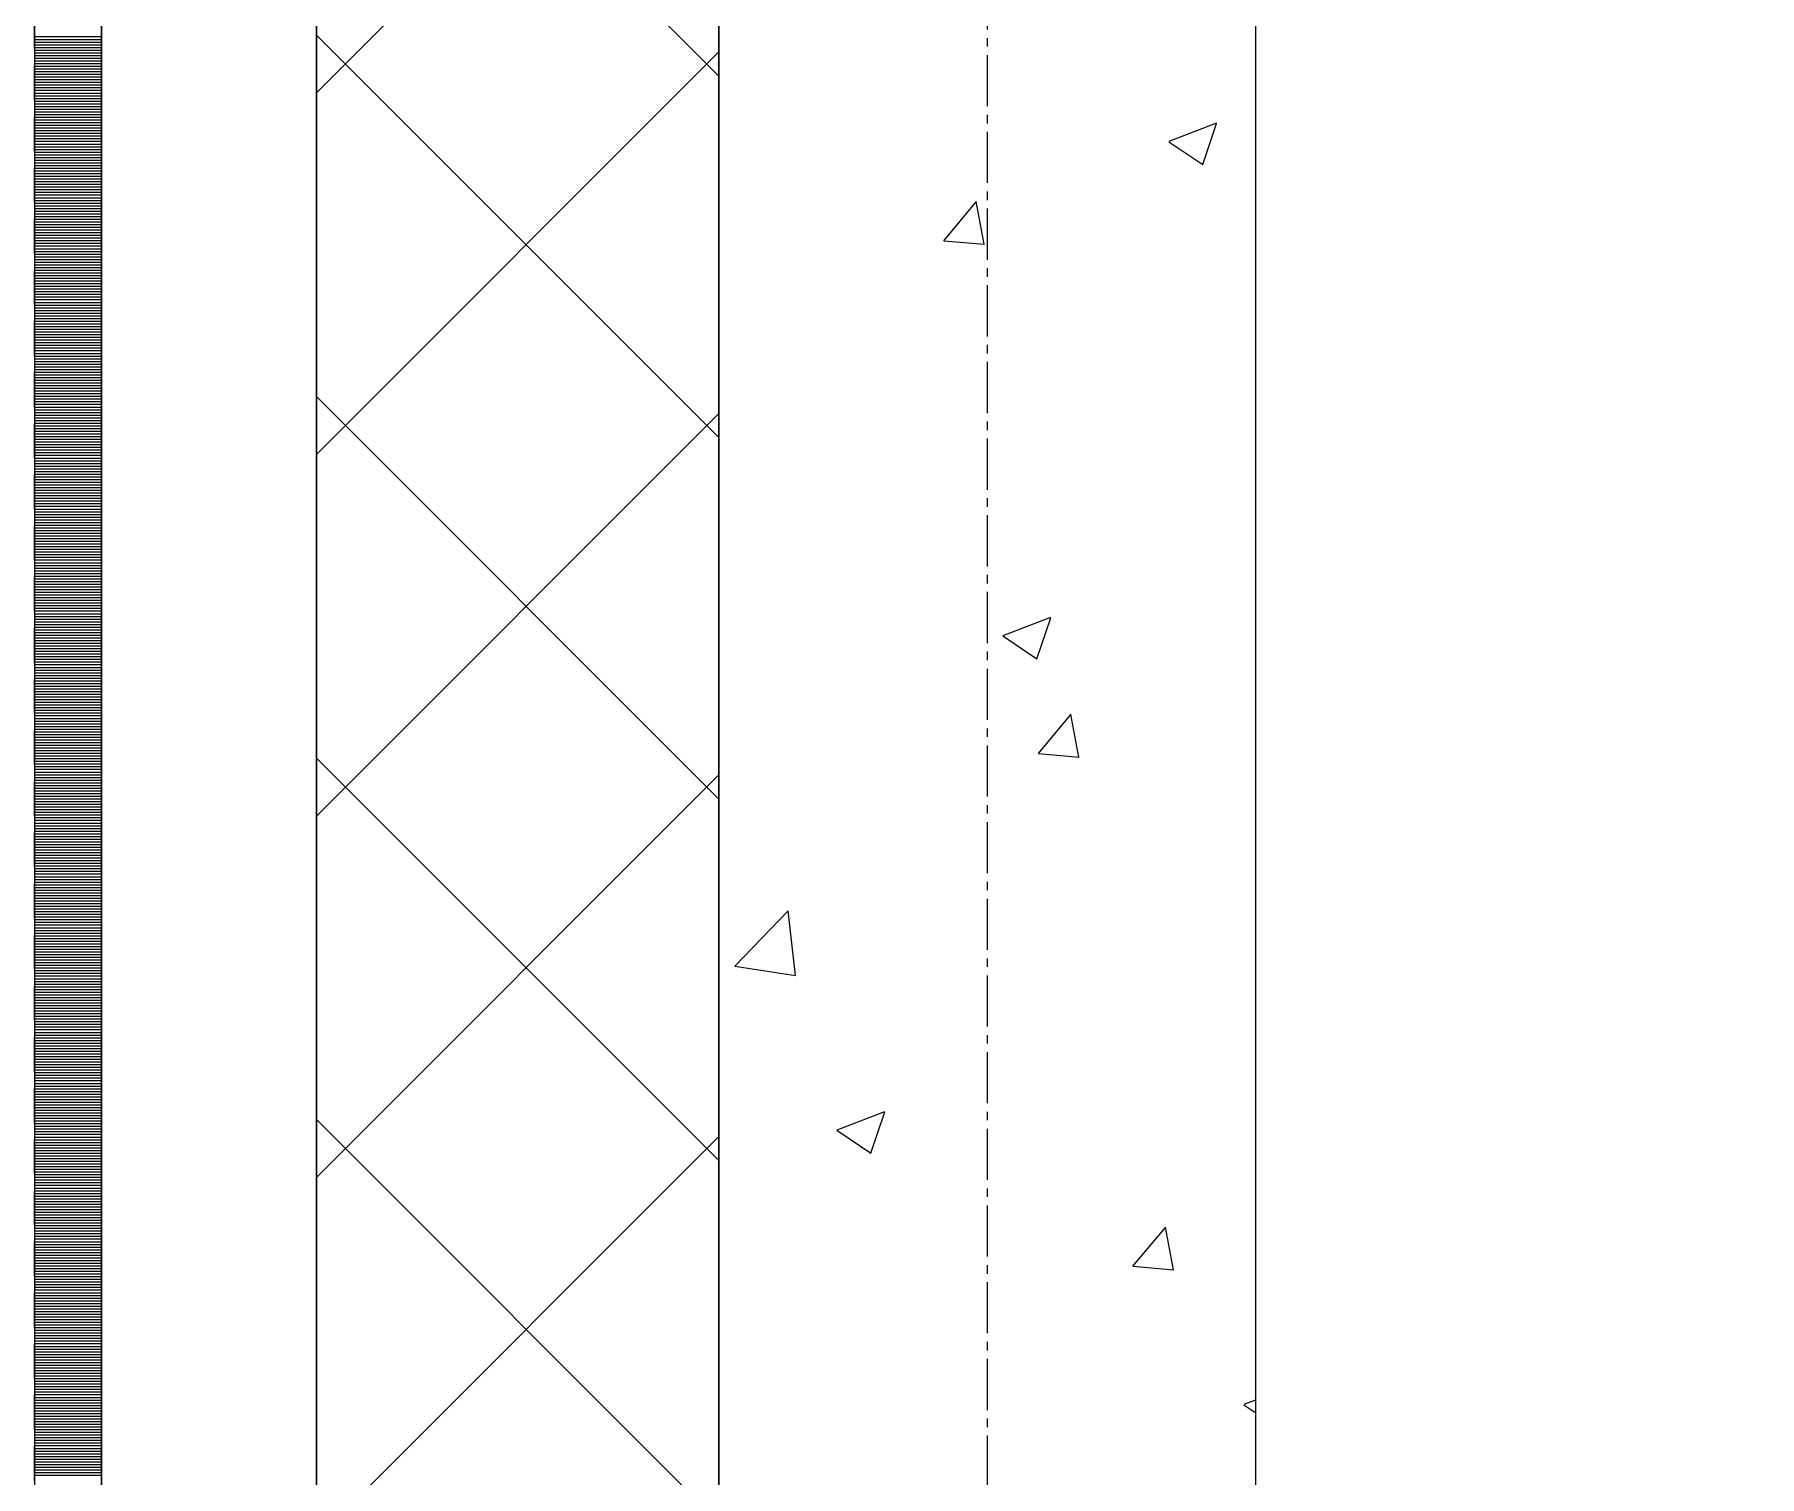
# Model space of a CAD drawing. Header units: millimetres. Extents: x 538266 to 1167394, y 114608 to 637157.
# Drawn here: x 1046079 to 1046721, y 568513 to 569050 of the extents above; entities that cross this region are included whole.
import ezdxf

# ---------------------------------------------------------------- set-up
doc = ezdxf.new("R2010")
doc.units = ezdxf.units.MM
doc.linetypes.add('CENTER2', pattern=[28.575, 19.05, -3.175, 3.175, -3.175])
doc.linetypes.add('DASHED', pattern=[19.05, 12.7, -6.35])
for name, color, linetype, lineweight in [('0) шт стен 3 эт', 150, 'Continuous', 60), ('АР_Стены ПЕНОблок', 52, 'Continuous', 20), ('АР_Тонкая', 254, 'Continuous', 5), ('АР_Утеплитель', 31, 'Continuous', 0), ('АР_Штриховка', 8, 'Continuous', 0)]:
    doc.layers.add(name, color=color, linetype=linetype, lineweight=lineweight)
doc.layers.add('АР_Делит', color=120, linetype='Continuous', lineweight=0, plot=False)
doc.layers.add('КР_Балки-0.5', color=60, linetype='Continuous', lineweight=50, plot=False)
doc.layers.add('РД_Оси_100', color=7, linetype='Continuous', lineweight=0, true_color=0x525252)

# ---------------------------------------------------------------- blocks, each defined once
blk = doc.blocks.new('СОШ_2200_АР_ОСИ_М100_28.05.24')
at = {"layer": 'АР_Делит', "color": 251, "linetype": 'DASHED', "true_color": 0x636466}
blk.add_lwpolyline([(114955, 135155), (114955, -355), (93595.036, -355), (93595.036, 13855), (94145, 13855), (94145, 68320), (66055, 68320), (66055, 13857.73), (83455, 13857.73), (83455, -355), (45245, -355), (45245, 13145), (44695, 13145), (44695, 26755), (45245, 26755), (45245, 68320), (20455, 68320), (20455, 26755), (27955, 26755), (27955, 13145), (-355, 13145), (-355, 100855)], dxfattribs=at)
at = {"layer": 'РД_Оси_100', "color": 251, "linetype": 'CENTER2', "true_color": 0x636466}
blk.add_line((0, -6155), (0, 139938.679), dxfattribs=at)
blk = doc.blocks.new('3_этаж1')
at = {"layer": 'АР_Стены ПЕНОблок', "color": 18, "linetype": 'Continuous', "lineweight": 25, "true_color": 0x000000}
for p, q in [((684283.57, 587568.74), (684283.57, 511368.74)), ((684483.57, 511368.74), (684483.57, 587568.74))]:
    blk.add_line(p, q, dxfattribs=at)
at = {"layer": 'АР_Тонкая', "color": 18, "linetype": 'Continuous', "lineweight": 25, "true_color": 0x000000}
for p, q in [((684028.57, 587568.74), (684028.57, 511368.74)), ((684053.57, 587568.74), (684053.57, 511368.74)), ((684053.57, 511368.74), (684053.57, 587568.74)), ((684133.57, 511368.74), (684133.57, 587568.74))]:
    blk.add_line(p, q, dxfattribs=at)
at = {"layer": 'АР_Утеплитель', "color": 18, "linetype": 'Continuous', "lineweight": 25, "true_color": 0x000000}
for p, q in [((684133.57, 587568.74), (684133.57, 511368.74)), ((684283.57, 511368.74), (684283.57, 587568.74))]:
    blk.add_line(p, q, dxfattribs=at)
at = {"layer": 'АР_Штриховка', "color": 18, "linetype": 'Continuous', "lineweight": 25, "true_color": 0x000000}
for p, q in [((684283.57, 569034.8), (684133.57, 569184.8)), ((684133.57, 569028.51), (684283.57, 569178.51)), ((684283.57, 568900.1), (684133.57, 569050.1)), ((684028.57, 569049.49), (684053.57, 569049.49)), ((684028.57, 569048.49), (684053.57, 569048.49)), ((684028.57, 569047.49), (684053.57, 569047.49)), ((684028.57, 569046.49), (684053.57, 569046.49)), ((684028.57, 569045.49), (684053.57, 569045.49)), ((684028.57, 569044.49), (684053.57, 569044.49)), ((684133.57, 568893.81), (684283.57, 569043.81)), ((684028.57, 569043.49), (684053.57, 569043.49)), ((684028.57, 569042.49), (684053.57, 569042.49)), ((684028.57, 569041.49), (684053.57, 569041.49)), ((684028.57, 569040.49), (684053.57, 569040.49)), ((684028.57, 569039.49), (684053.57, 569039.49)), ((684028.57, 569038.49), (684053.57, 569038.49)), ((684028.57, 569037.49), (684053.57, 569037.49)), ((684028.57, 569036.49), (684053.57, 569036.49)), ((684028.57, 569035.49), (684053.57, 569035.49)), ((684028.57, 569034.49), (684053.57, 569034.49)), ((684028.57, 569033.49), (684053.57, 569033.49)), ((684028.57, 569032.49), (684053.57, 569032.49)), ((684028.57, 569031.49), (684053.57, 569031.49)), ((684028.57, 569030.49), (684053.57, 569030.49)), ((684028.57, 569029.49), (684053.57, 569029.49)), ((684028.57, 569028.49), (684053.57, 569028.49)), ((684028.57, 569027.49), (684053.57, 569027.49)), ((684028.57, 569026.49), (684053.57, 569026.49)), ((684028.57, 569025.49), (684053.57, 569025.49)), ((684028.57, 569024.49), (684053.57, 569024.49)), ((684028.57, 569023.49), (684053.57, 569023.49)), ((684028.57, 569022.49), (684053.57, 569022.49)), ((684028.57, 569021.49), (684053.57, 569021.49)), ((684028.57, 569020.49), (684053.57, 569020.49)), ((684028.57, 569019.49), (684053.57, 569019.49)), ((684028.57, 569018.49), (684053.57, 569018.49)), ((684028.57, 569017.49), (684053.57, 569017.49)), ((684028.57, 569016.49), (684053.57, 569016.49)), ((684028.57, 569015.49), (684053.57, 569015.49)), ((684028.57, 569014.49), (684053.57, 569014.49)), ((684028.57, 569013.49), (684053.57, 569013.49)), ((684028.57, 569012.49), (684053.57, 569012.49)), ((684028.57, 569011.49), (684053.57, 569011.49)), ((684451.23, 569010.58), (684469.02, 569017.4)), ((684463.78, 569001.84), (684468.93, 569017.19)), ((684028.57, 569010.49), (684053.57, 569010.49)), ((684028.57, 569009.49), (684053.57, 569009.49)), ((684028.57, 569008.49), (684053.57, 569008.49)), ((684028.57, 569007.49), (684053.57, 569007.49)), ((684028.57, 569006.49), (684053.57, 569006.49)), ((684028.57, 569005.49), (684053.57, 569005.49)), ((684451.14, 569010.36), (684463.77, 569001.84)), ((684028.57, 569004.49), (684053.57, 569004.49)), ((684028.57, 569003.49), (684053.57, 569003.49)), ((684028.57, 569002.49), (684053.57, 569002.49)), ((684028.57, 569001.49), (684053.57, 569001.49)), ((684028.57, 569000.49), (684053.57, 569000.49)), ((684028.57, 568999.49), (684053.57, 568999.49)), ((684028.57, 568998.49), (684053.57, 568998.49)), ((684028.57, 568997.49), (684053.57, 568997.49)), ((684028.57, 568996.49), (684053.57, 568996.49)), ((684028.57, 568995.49), (684053.57, 568995.49)), ((684028.57, 568994.49), (684053.57, 568994.49)), ((684028.57, 568993.49), (684053.57, 568993.49)), ((684028.57, 568992.49), (684053.57, 568992.49)), ((684028.57, 568991.49), (684053.57, 568991.49)), ((684028.57, 568990.49), (684053.57, 568990.49)), ((684028.57, 568989.49), (684053.57, 568989.49)), ((684028.57, 568988.49), (684053.57, 568988.49)), ((684028.57, 568987.49), (684053.57, 568987.49)), ((684028.57, 568986.49), (684053.57, 568986.49)), ((684367.3, 568973.47), (684379.55, 568988.06)), ((684382.37, 568972.11), (684379.43, 568988.03)), ((684028.57, 568985.49), (684053.57, 568985.49)), ((684028.57, 568984.49), (684053.57, 568984.49)), ((684028.57, 568983.49), (684053.57, 568983.49)), ((684028.57, 568982.49), (684053.57, 568982.49)), ((684028.57, 568981.49), (684053.57, 568981.49)), ((684028.57, 568980.49), (684053.57, 568980.49)), ((684028.57, 568979.49), (684053.57, 568979.49)), ((684028.57, 568978.49), (684053.57, 568978.49)), ((684028.57, 568977.49), (684053.57, 568977.49)), ((684028.57, 568976.49), (684053.57, 568976.49)), ((684028.57, 568975.49), (684053.57, 568975.49)), ((684028.57, 568974.49), (684053.57, 568974.49)), ((684028.57, 568973.49), (684053.57, 568973.49)), ((684367.3, 568973.46), (684382.48, 568972.13)), ((684028.57, 568972.49), (684053.57, 568972.49)), ((684028.57, 568971.49), (684053.57, 568971.49)), ((684028.57, 568970.49), (684053.57, 568970.49)), ((684028.57, 568969.49), (684053.57, 568969.49)), ((684028.57, 568968.49), (684053.57, 568968.49)), ((684028.57, 568967.49), (684053.57, 568967.49)), ((684028.57, 568966.49), (684053.57, 568966.49)), ((684028.57, 568965.49), (684053.57, 568965.49)), ((684028.57, 568964.49), (684053.57, 568964.49)), ((684028.57, 568963.49), (684053.57, 568963.49)), ((684028.57, 568962.49), (684053.57, 568962.49)), ((684028.57, 568961.49), (684053.57, 568961.49)), ((684028.57, 568960.49), (684053.57, 568960.49)), ((684028.57, 568959.49), (684053.57, 568959.49)), ((684028.57, 568958.49), (684053.57, 568958.49)), ((684028.57, 568957.49), (684053.57, 568957.49)), ((684028.57, 568956.49), (684053.57, 568956.49)), ((684028.57, 568955.49), (684053.57, 568955.49)), ((684028.57, 568954.49), (684053.57, 568954.49)), ((684028.57, 568953.49), (684053.57, 568953.49)), ((684028.57, 568952.49), (684053.57, 568952.49)), ((684028.57, 568951.49), (684053.57, 568951.49)), ((684028.57, 568950.49), (684053.57, 568950.49)), ((684028.57, 568949.49), (684053.57, 568949.49)), ((684028.57, 568948.49), (684053.57, 568948.49)), ((684028.57, 568947.49), (684053.57, 568947.49)), ((684028.57, 568946.49), (684053.57, 568946.49)), ((684028.57, 568945.49), (684053.57, 568945.49)), ((684028.57, 568944.49), (684053.57, 568944.49)), ((684028.57, 568943.49), (684053.57, 568943.49)), ((684028.57, 568942.49), (684053.57, 568942.49)), ((684028.57, 568941.49), (684053.57, 568941.49)), ((684028.57, 568940.49), (684053.57, 568940.49)), ((684028.57, 568939.49), (684053.57, 568939.49)), ((684028.57, 568938.49), (684053.57, 568938.49)), ((684028.57, 568937.49), (684053.57, 568937.49)), ((684028.57, 568936.49), (684053.57, 568936.49)), ((684028.57, 568935.49), (684053.57, 568935.49)), ((684028.57, 568934.49), (684053.57, 568934.49)), ((684028.57, 568933.49), (684053.57, 568933.49)), ((684028.57, 568932.49), (684053.57, 568932.49)), ((684028.57, 568931.49), (684053.57, 568931.49)), ((684028.57, 568930.49), (684053.57, 568930.49)), ((684028.57, 568929.49), (684053.57, 568929.49)), ((684028.57, 568928.49), (684053.57, 568928.49)), ((684028.57, 568927.49), (684053.57, 568927.49)), ((684028.57, 568926.49), (684053.57, 568926.49)), ((684028.57, 568925.49), (684053.57, 568925.49)), ((684028.57, 568924.49), (684053.57, 568924.49)), ((684028.57, 568923.49), (684053.57, 568923.49)), ((684028.57, 568922.49), (684053.57, 568922.49)), ((684028.57, 568921.49), (684053.57, 568921.49)), ((684028.57, 568920.49), (684053.57, 568920.49)), ((684028.57, 568919.49), (684053.57, 568919.49)), ((684028.57, 568918.49), (684053.57, 568918.49)), ((684028.57, 568917.49), (684053.57, 568917.49)), ((684028.57, 568916.49), (684053.57, 568916.49)), ((684028.57, 568915.49), (684053.57, 568915.49)), ((684283.57, 568765.39), (684133.57, 568915.39)), ((684028.57, 568914.49), (684053.57, 568914.49)), ((684028.57, 568913.49), (684053.57, 568913.49)), ((684028.57, 568912.49), (684053.57, 568912.49)), ((684028.57, 568911.49), (684053.57, 568911.49)), ((684028.57, 568910.49), (684053.57, 568910.49)), ((684028.57, 568909.49), (684053.57, 568909.49)), ((684133.57, 568759.1), (684283.57, 568909.1)), ((684028.57, 568908.49), (684053.57, 568908.49)), ((684028.57, 568907.49), (684053.57, 568907.49)), ((684028.57, 568906.49), (684053.57, 568906.49)), ((684028.57, 568905.49), (684053.57, 568905.49)), ((684028.57, 568904.49), (684053.57, 568904.49)), ((684028.57, 568903.49), (684053.57, 568903.49)), ((684028.57, 568902.49), (684053.57, 568902.49)), ((684028.57, 568901.49), (684053.57, 568901.49)), ((684028.57, 568900.49), (684053.57, 568900.49)), ((684028.57, 568899.49), (684053.57, 568899.49)), ((684028.57, 568898.49), (684053.57, 568898.49)), ((684028.57, 568897.49), (684053.57, 568897.49)), ((684028.57, 568896.49), (684053.57, 568896.49)), ((684028.57, 568895.49), (684053.57, 568895.49)), ((684028.57, 568894.49), (684053.57, 568894.49)), ((684028.57, 568893.49), (684053.57, 568893.49)), ((684028.57, 568892.49), (684053.57, 568892.49)), ((684028.57, 568891.49), (684053.57, 568891.49)), ((684028.57, 568890.49), (684053.57, 568890.49)), ((684028.57, 568889.49), (684053.57, 568889.49)), ((684028.57, 568888.49), (684053.57, 568888.49)), ((684028.57, 568887.49), (684053.57, 568887.49)), ((684028.57, 568886.49), (684053.57, 568886.49)), ((684028.57, 568885.49), (684053.57, 568885.49)), ((684028.57, 568884.49), (684053.57, 568884.49)), ((684028.57, 568883.49), (684053.57, 568883.49)), ((684028.57, 568882.49), (684053.57, 568882.49)), ((684028.57, 568881.49), (684053.57, 568881.49)), ((684028.57, 568880.49), (684053.57, 568880.49)), ((684028.57, 568879.49), (684053.57, 568879.49)), ((684028.57, 568878.49), (684053.57, 568878.49)), ((684028.57, 568877.49), (684053.57, 568877.49)), ((684028.57, 568876.49), (684053.57, 568876.49)), ((684028.57, 568875.49), (684053.57, 568875.49)), ((684028.57, 568874.49), (684053.57, 568874.49)), ((684028.57, 568873.49), (684053.57, 568873.49)), ((684028.57, 568872.49), (684053.57, 568872.49)), ((684028.57, 568871.49), (684053.57, 568871.49)), ((684028.57, 568870.49), (684053.57, 568870.49)), ((684028.57, 568869.49), (684053.57, 568869.49)), ((684028.57, 568868.49), (684053.57, 568868.49)), ((684028.57, 568867.49), (684053.57, 568867.49)), ((684028.57, 568866.49), (684053.57, 568866.49)), ((684028.57, 568865.49), (684053.57, 568865.49)), ((684028.57, 568864.49), (684053.57, 568864.49)), ((684028.57, 568863.49), (684053.57, 568863.49)), ((684028.57, 568862.49), (684053.57, 568862.49)), ((684028.57, 568861.49), (684053.57, 568861.49)), ((684028.57, 568860.49), (684053.57, 568860.49)), ((684028.57, 568859.49), (684053.57, 568859.49)), ((684028.57, 568858.49), (684053.57, 568858.49)), ((684028.57, 568857.49), (684053.57, 568857.49)), ((684028.57, 568856.49), (684053.57, 568856.49)), ((684028.57, 568855.49), (684053.57, 568855.49)), ((684028.57, 568854.49), (684053.57, 568854.49)), ((684028.57, 568853.49), (684053.57, 568853.49)), ((684028.57, 568852.49), (684053.57, 568852.49)), ((684028.57, 568851.49), (684053.57, 568851.49)), ((684028.57, 568850.49), (684053.57, 568850.49)), ((684028.57, 568849.49), (684053.57, 568849.49)), ((684028.57, 568848.49), (684053.57, 568848.49)), ((684028.57, 568847.49), (684053.57, 568847.49)), ((684028.57, 568846.49), (684053.57, 568846.49)), ((684028.57, 568845.49), (684053.57, 568845.49)), ((684028.57, 568844.49), (684053.57, 568844.49)), ((684028.57, 568843.49), (684053.57, 568843.49)), ((684028.57, 568842.49), (684053.57, 568842.49)), ((684028.57, 568841.49), (684053.57, 568841.49)), ((684028.57, 568840.49), (684053.57, 568840.49)), ((684028.57, 568839.49), (684053.57, 568839.49)), ((684028.57, 568838.49), (684053.57, 568838.49)), ((684028.57, 568837.49), (684053.57, 568837.49)), ((684028.57, 568836.49), (684053.57, 568836.49)), ((684028.57, 568835.49), (684053.57, 568835.49)), ((684028.57, 568834.49), (684053.57, 568834.49)), ((684028.57, 568833.49), (684053.57, 568833.49)), ((684028.57, 568832.49), (684053.57, 568832.49)), ((684028.57, 568831.49), (684053.57, 568831.49)), ((684389.43, 568826.39), (684407.21, 568833.22)), ((684401.98, 568817.65), (684407.13, 568833)), ((684028.57, 568830.49), (684053.57, 568830.49)), ((684028.57, 568829.49), (684053.57, 568829.49)), ((684028.57, 568828.49), (684053.57, 568828.49)), ((684028.57, 568827.49), (684053.57, 568827.49)), ((684028.57, 568826.49), (684053.57, 568826.49)), ((684028.57, 568825.49), (684053.57, 568825.49)), ((684389.33, 568826.18), (684401.97, 568817.65)), ((684028.57, 568824.49), (684053.57, 568824.49)), ((684028.57, 568823.49), (684053.57, 568823.49)), ((684028.57, 568822.49), (684053.57, 568822.49)), ((684028.57, 568821.49), (684053.57, 568821.49)), ((684028.57, 568820.49), (684053.57, 568820.49)), ((684028.57, 568819.49), (684053.57, 568819.49)), ((684028.57, 568818.49), (684053.57, 568818.49)), ((684028.57, 568817.49), (684053.57, 568817.49)), ((684028.57, 568816.49), (684053.57, 568816.49)), ((684028.57, 568815.49), (684053.57, 568815.49)), ((684028.57, 568814.49), (684053.57, 568814.49)), ((684028.57, 568813.49), (684053.57, 568813.49)), ((684028.57, 568812.49), (684053.57, 568812.49)), ((684028.57, 568811.49), (684053.57, 568811.49)), ((684028.57, 568810.49), (684053.57, 568810.49)), ((684028.57, 568809.49), (684053.57, 568809.49)), ((684028.57, 568808.49), (684053.57, 568808.49)), ((684028.57, 568807.49), (684053.57, 568807.49)), ((684028.57, 568806.49), (684053.57, 568806.49)), ((684028.57, 568805.49), (684053.57, 568805.49)), ((684028.57, 568804.49), (684053.57, 568804.49)), ((684028.57, 568803.49), (684053.57, 568803.49)), ((684028.57, 568802.49), (684053.57, 568802.49)), ((684028.57, 568801.49), (684053.57, 568801.49)), ((684028.57, 568800.49), (684053.57, 568800.49)), ((684028.57, 568799.49), (684053.57, 568799.49)), ((684028.57, 568798.49), (684053.57, 568798.49)), ((684028.57, 568797.49), (684053.57, 568797.49)), ((684028.57, 568796.49), (684053.57, 568796.49)), ((684028.57, 568795.49), (684053.57, 568795.49)), ((684028.57, 568794.49), (684053.57, 568794.49)), ((684028.57, 568793.49), (684053.57, 568793.49)), ((684402.54, 568782.41), (684414.79, 568797)), ((684417.61, 568781.05), (684414.67, 568796.97)), ((684028.57, 568792.49), (684053.57, 568792.49)), ((684028.57, 568791.49), (684053.57, 568791.49)), ((684028.57, 568790.49), (684053.57, 568790.49)), ((684028.57, 568789.49), (684053.57, 568789.49)), ((684028.57, 568788.49), (684053.57, 568788.49)), ((684028.57, 568787.49), (684053.57, 568787.49)), ((684028.57, 568786.49), (684053.57, 568786.49)), ((684028.57, 568785.49), (684053.57, 568785.49)), ((684028.57, 568784.49), (684053.57, 568784.49)), ((684028.57, 568783.49), (684053.57, 568783.49)), ((684028.57, 568782.49), (684053.57, 568782.49)), ((684028.57, 568781.49), (684053.57, 568781.49)), ((684028.57, 568780.49), (684053.57, 568780.49)), ((684283.57, 568630.69), (684133.57, 568780.69)), ((684402.54, 568782.4), (684417.73, 568781.07)), ((684028.57, 568779.49), (684053.57, 568779.49)), ((684028.57, 568778.49), (684053.57, 568778.49)), ((684028.57, 568777.49), (684053.57, 568777.49)), ((684028.57, 568776.49), (684053.57, 568776.49)), ((684028.57, 568775.49), (684053.57, 568775.49)), ((684028.57, 568774.49), (684053.57, 568774.49)), ((684133.57, 568624.4), (684283.57, 568774.4)), ((684028.57, 568773.49), (684053.57, 568773.49)), ((684028.57, 568772.49), (684053.57, 568772.49)), ((684028.57, 568771.49), (684053.57, 568771.49)), ((684028.57, 568770.49), (684053.57, 568770.49)), ((684028.57, 568769.49), (684053.57, 568769.49)), ((684028.57, 568768.49), (684053.57, 568768.49)), ((684028.57, 568767.49), (684053.57, 568767.49)), ((684028.57, 568766.49), (684053.57, 568766.49)), ((684028.57, 568765.49), (684053.57, 568765.49)), ((684028.57, 568764.49), (684053.57, 568764.49)), ((684028.57, 568763.49), (684053.57, 568763.49)), ((684028.57, 568762.49), (684053.57, 568762.49)), ((684028.57, 568761.49), (684053.57, 568761.49)), ((684028.57, 568760.49), (684053.57, 568760.49)), ((684028.57, 568759.49), (684053.57, 568759.49)), ((684028.57, 568758.49), (684053.57, 568758.49)), ((684028.57, 568757.49), (684053.57, 568757.49)), ((684028.57, 568756.49), (684053.57, 568756.49)), ((684028.57, 568755.49), (684053.57, 568755.49)), ((684028.57, 568754.49), (684053.57, 568754.49)), ((684028.57, 568753.49), (684053.57, 568753.49)), ((684028.57, 568752.49), (684053.57, 568752.49)), ((684028.57, 568751.49), (684053.57, 568751.49)), ((684028.57, 568750.49), (684053.57, 568750.49)), ((684028.57, 568749.49), (684053.57, 568749.49)), ((684028.57, 568748.49), (684053.57, 568748.49)), ((684028.57, 568747.49), (684053.57, 568747.49)), ((684028.57, 568746.49), (684053.57, 568746.49)), ((684028.57, 568745.49), (684053.57, 568745.49)), ((684028.57, 568744.49), (684053.57, 568744.49)), ((684028.57, 568743.49), (684053.57, 568743.49)), ((684028.57, 568742.49), (684053.57, 568742.49)), ((684028.57, 568741.49), (684053.57, 568741.49)), ((684028.57, 568740.49), (684053.57, 568740.49)), ((684028.57, 568739.49), (684053.57, 568739.49)), ((684028.57, 568738.49), (684053.57, 568738.49)), ((684028.57, 568737.49), (684053.57, 568737.49)), ((684028.57, 568736.49), (684053.57, 568736.49)), ((684028.57, 568735.49), (684053.57, 568735.49)), ((684028.57, 568734.49), (684053.57, 568734.49)), ((684028.57, 568733.49), (684053.57, 568733.49)), ((684028.57, 568732.49), (684053.57, 568732.49)), ((684028.57, 568731.49), (684053.57, 568731.49)), ((684028.57, 568730.49), (684053.57, 568730.49)), ((684028.57, 568729.49), (684053.57, 568729.49)), ((684028.57, 568728.49), (684053.57, 568728.49)), ((684028.57, 568727.49), (684053.57, 568727.49)), ((684028.57, 568726.49), (684053.57, 568726.49)), ((684028.57, 568725.49), (684053.57, 568725.49)), ((684028.57, 568724.49), (684053.57, 568724.49)), ((684028.57, 568723.49), (684053.57, 568723.49)), ((684028.57, 568722.49), (684053.57, 568722.49)), ((684289.51, 568703.12), (684309.3, 568723.74)), ((684312.09, 568699.61), (684309.29, 568723.74)), ((684028.57, 568721.49), (684053.57, 568721.49)), ((684028.57, 568720.49), (684053.57, 568720.49)), ((684028.57, 568719.49), (684053.57, 568719.49)), ((684028.57, 568718.49), (684053.57, 568718.49)), ((684028.57, 568717.49), (684053.57, 568717.49)), ((684028.57, 568716.49), (684053.57, 568716.49)), ((684028.57, 568715.49), (684053.57, 568715.49)), ((684028.57, 568714.49), (684053.57, 568714.49)), ((684028.57, 568713.49), (684053.57, 568713.49)), ((684028.57, 568712.49), (684053.57, 568712.49)), ((684028.57, 568711.49), (684053.57, 568711.49)), ((684028.57, 568710.49), (684053.57, 568710.49)), ((684028.57, 568709.49), (684053.57, 568709.49)), ((684028.57, 568708.49), (684053.57, 568708.49)), ((684028.57, 568707.49), (684053.57, 568707.49)), ((684028.57, 568706.49), (684053.57, 568706.49)), ((684028.57, 568705.49), (684053.57, 568705.49)), ((684028.57, 568704.49), (684053.57, 568704.49)), ((684028.57, 568703.49), (684053.57, 568703.49)), ((684289.51, 568703.14), (684312.1, 568699.63)), ((684028.57, 568702.49), (684053.57, 568702.49)), ((684028.57, 568701.49), (684053.57, 568701.49)), ((684028.57, 568700.49), (684053.57, 568700.49)), ((684028.57, 568699.49), (684053.57, 568699.49)), ((684028.57, 568698.49), (684053.57, 568698.49)), ((684028.57, 568697.49), (684053.57, 568697.49)), ((684028.57, 568696.49), (684053.57, 568696.49)), ((684028.57, 568695.49), (684053.57, 568695.49)), ((684028.57, 568694.49), (684053.57, 568694.49)), ((684028.57, 568693.49), (684053.57, 568693.49)), ((684028.57, 568692.49), (684053.57, 568692.49)), ((684028.57, 568691.49), (684053.57, 568691.49)), ((684028.57, 568690.49), (684053.57, 568690.49)), ((684028.57, 568689.49), (684053.57, 568689.49)), ((684028.57, 568688.49), (684053.57, 568688.49)), ((684028.57, 568687.49), (684053.57, 568687.49)), ((684028.57, 568686.49), (684053.57, 568686.49)), ((684028.57, 568685.49), (684053.57, 568685.49)), ((684028.57, 568684.49), (684053.57, 568684.49)), ((684028.57, 568683.49), (684053.57, 568683.49)), ((684028.57, 568682.49), (684053.57, 568682.49)), ((684028.57, 568681.49), (684053.57, 568681.49)), ((684028.57, 568680.49), (684053.57, 568680.49)), ((684028.57, 568679.49), (684053.57, 568679.49)), ((684028.57, 568678.49), (684053.57, 568678.49)), ((684028.57, 568677.49), (684053.57, 568677.49)), ((684028.57, 568676.49), (684053.57, 568676.49)), ((684028.57, 568675.49), (684053.57, 568675.49)), ((684028.57, 568674.49), (684053.57, 568674.49)), ((684028.57, 568673.49), (684053.57, 568673.49)), ((684028.57, 568672.49), (684053.57, 568672.49)), ((684028.57, 568671.49), (684053.57, 568671.49)), ((684028.57, 568670.49), (684053.57, 568670.49)), ((684028.57, 568669.49), (684053.57, 568669.49)), ((684028.57, 568668.49), (684053.57, 568668.49)), ((684028.57, 568667.49), (684053.57, 568667.49)), ((684028.57, 568666.49), (684053.57, 568666.49)), ((684028.57, 568665.49), (684053.57, 568665.49)), ((684028.57, 568664.49), (684053.57, 568664.49)), ((684028.57, 568663.49), (684053.57, 568663.49)), ((684028.57, 568662.49), (684053.57, 568662.49)), ((684028.57, 568661.49), (684053.57, 568661.49)), ((684028.57, 568660.49), (684053.57, 568660.49)), ((684028.57, 568659.49), (684053.57, 568659.49)), ((684028.57, 568658.49), (684053.57, 568658.49)), ((684028.57, 568657.49), (684053.57, 568657.49)), ((684028.57, 568656.49), (684053.57, 568656.49)), ((684028.57, 568655.49), (684053.57, 568655.49)), ((684028.57, 568654.49), (684053.57, 568654.49)), ((684028.57, 568653.49), (684053.57, 568653.49)), ((684028.57, 568652.49), (684053.57, 568652.49)), ((684028.57, 568651.49), (684053.57, 568651.49)), ((684028.57, 568650.49), (684053.57, 568650.49)), ((684028.57, 568649.49), (684053.57, 568649.49)), ((684028.57, 568648.49), (684053.57, 568648.49)), ((684028.57, 568647.49), (684053.57, 568647.49)), ((684028.57, 568646.49), (684053.57, 568646.49)), ((684028.57, 568645.49), (684053.57, 568645.49)), ((684283.57, 568495.98), (684133.57, 568645.98)), ((684327.63, 568642.2), (684345.41, 568649.03)), ((684340.18, 568633.46), (684345.33, 568648.81)), ((684028.57, 568644.49), (684053.57, 568644.49)), ((684028.57, 568643.49), (684053.57, 568643.49)), ((684028.57, 568642.49), (684053.57, 568642.49)), ((684028.57, 568641.49), (684053.57, 568641.49)), ((684028.57, 568640.49), (684053.57, 568640.49)), ((684028.57, 568639.49), (684053.57, 568639.49)), ((684133.57, 568489.7), (684283.57, 568639.7)), ((684327.53, 568641.99), (684340.17, 568633.47)), ((684028.57, 568638.49), (684053.57, 568638.49)), ((684028.57, 568637.49), (684053.57, 568637.49)), ((684028.57, 568636.49), (684053.57, 568636.49)), ((684028.57, 568635.49), (684053.57, 568635.49)), ((684028.57, 568634.49), (684053.57, 568634.49)), ((684028.57, 568633.49), (684053.57, 568633.49)), ((684028.57, 568632.49), (684053.57, 568632.49)), ((684028.57, 568631.49), (684053.57, 568631.49)), ((684028.57, 568630.49), (684053.57, 568630.49)), ((684028.57, 568629.49), (684053.57, 568629.49)), ((684028.57, 568628.49), (684053.57, 568628.49)), ((684028.57, 568627.49), (684053.57, 568627.49)), ((684028.57, 568626.49), (684053.57, 568626.49)), ((684028.57, 568625.49), (684053.57, 568625.49)), ((684028.57, 568624.49), (684053.57, 568624.49)), ((684028.57, 568623.49), (684053.57, 568623.49)), ((684028.57, 568622.49), (684053.57, 568622.49)), ((684028.57, 568621.49), (684053.57, 568621.49)), ((684028.57, 568620.49), (684053.57, 568620.49)), ((684028.57, 568619.49), (684053.57, 568619.49)), ((684028.57, 568618.49), (684053.57, 568618.49)), ((684028.57, 568617.49), (684053.57, 568617.49)), ((684028.57, 568616.49), (684053.57, 568616.49)), ((684028.57, 568615.49), (684053.57, 568615.49)), ((684028.57, 568614.49), (684053.57, 568614.49)), ((684028.57, 568613.49), (684053.57, 568613.49)), ((684028.57, 568612.49), (684053.57, 568612.49)), ((684028.57, 568611.49), (684053.57, 568611.49)), ((684028.57, 568610.49), (684053.57, 568610.49)), ((684028.57, 568609.49), (684053.57, 568609.49)), ((684028.57, 568608.49), (684053.57, 568608.49)), ((684028.57, 568607.49), (684053.57, 568607.49)), ((684028.57, 568606.49), (684053.57, 568606.49)), ((684028.57, 568605.49), (684053.57, 568605.49)), ((684028.57, 568604.49), (684053.57, 568604.49)), ((684028.57, 568603.49), (684053.57, 568603.49)), ((684028.57, 568602.49), (684053.57, 568602.49)), ((684028.57, 568601.49), (684053.57, 568601.49)), ((684028.57, 568600.49), (684053.57, 568600.49)), ((684437.79, 568591.35), (684450.03, 568605.95)), ((684452.85, 568589.99), (684449.92, 568605.91)), ((684028.57, 568599.49), (684053.57, 568599.49)), ((684028.57, 568598.49), (684053.57, 568598.49)), ((684028.57, 568597.49), (684053.57, 568597.49)), ((684028.57, 568596.49), (684053.57, 568596.49)), ((684028.57, 568595.49), (684053.57, 568595.49)), ((684028.57, 568594.49), (684053.57, 568594.49)), ((684028.57, 568593.49), (684053.57, 568593.49)), ((684028.57, 568592.49), (684053.57, 568592.49)), ((684028.57, 568591.49), (684053.57, 568591.49)), ((684028.57, 568590.49), (684053.57, 568590.49)), ((684028.57, 568589.49), (684053.57, 568589.49)), ((684028.57, 568588.49), (684053.57, 568588.49)), ((684028.57, 568587.49), (684053.57, 568587.49)), ((684437.79, 568591.34), (684452.97, 568590.01)), ((684028.57, 568586.49), (684053.57, 568586.49)), ((684028.57, 568585.49), (684053.57, 568585.49)), ((684028.57, 568584.49), (684053.57, 568584.49)), ((684028.57, 568583.49), (684053.57, 568583.49)), ((684028.57, 568582.49), (684053.57, 568582.49)), ((684028.57, 568581.49), (684053.57, 568581.49)), ((684028.57, 568580.49), (684053.57, 568580.49)), ((684028.57, 568579.49), (684053.57, 568579.49)), ((684028.57, 568578.49), (684053.57, 568578.49)), ((684028.57, 568577.49), (684053.57, 568577.49)), ((684028.57, 568576.49), (684053.57, 568576.49)), ((684028.57, 568575.49), (684053.57, 568575.49)), ((684028.57, 568574.49), (684053.57, 568574.49)), ((684028.57, 568573.49), (684053.57, 568573.49)), ((684028.57, 568572.49), (684053.57, 568572.49)), ((684028.57, 568571.49), (684053.57, 568571.49)), ((684028.57, 568570.49), (684053.57, 568570.49)), ((684028.57, 568569.49), (684053.57, 568569.49)), ((684028.57, 568568.49), (684053.57, 568568.49)), ((684028.57, 568567.49), (684053.57, 568567.49)), ((684028.57, 568566.49), (684053.57, 568566.49)), ((684028.57, 568565.49), (684053.57, 568565.49)), ((684028.57, 568564.49), (684053.57, 568564.49)), ((684028.57, 568563.49), (684053.57, 568563.49)), ((684028.57, 568562.49), (684053.57, 568562.49)), ((684028.57, 568561.49), (684053.57, 568561.49)), ((684028.57, 568560.49), (684053.57, 568560.49)), ((684028.57, 568559.49), (684053.57, 568559.49)), ((684028.57, 568558.49), (684053.57, 568558.49)), ((684028.57, 568557.49), (684053.57, 568557.49)), ((684028.57, 568556.49), (684053.57, 568556.49)), ((684028.57, 568555.49), (684053.57, 568555.49)), ((684028.57, 568554.49), (684053.57, 568554.49)), ((684028.57, 568553.49), (684053.57, 568553.49)), ((684028.57, 568552.49), (684053.57, 568552.49)), ((684028.57, 568551.49), (684053.57, 568551.49)), ((684028.57, 568550.49), (684053.57, 568550.49)), ((684028.57, 568549.49), (684053.57, 568549.49)), ((684028.57, 568548.49), (684053.57, 568548.49)), ((684028.57, 568547.49), (684053.57, 568547.49)), ((684028.57, 568546.49), (684053.57, 568546.49)), ((684028.57, 568545.49), (684053.57, 568545.49)), ((684028.57, 568544.49), (684053.57, 568544.49)), ((684028.57, 568543.49), (684053.57, 568543.49)), ((684028.57, 568542.49), (684053.57, 568542.49)), ((684028.57, 568541.49), (684053.57, 568541.49)), ((684028.57, 568540.49), (684053.57, 568540.49)), ((684028.57, 568539.49), (684053.57, 568539.49)), ((684028.57, 568538.49), (684053.57, 568538.49)), ((684028.57, 568537.49), (684053.57, 568537.49)), ((684028.57, 568536.49), (684053.57, 568536.49)), ((684479.15, 568539.72), (684483.57, 568536.74)), ((684479.24, 568539.94), (684483.57, 568541.6)), ((684028.57, 568535.49), (684053.57, 568535.49)), ((684028.57, 568534.49), (684053.57, 568534.49)), ((684028.57, 568533.49), (684053.57, 568533.49)), ((684028.57, 568532.49), (684053.57, 568532.49)), ((684028.57, 568531.49), (684053.57, 568531.49)), ((684028.57, 568530.49), (684053.57, 568530.49)), ((684028.57, 568529.49), (684053.57, 568529.49)), ((684028.57, 568528.49), (684053.57, 568528.49)), ((684028.57, 568527.49), (684053.57, 568527.49)), ((684028.57, 568526.49), (684053.57, 568526.49)), ((684028.57, 568525.49), (684053.57, 568525.49)), ((684028.57, 568524.49), (684053.57, 568524.49)), ((684028.57, 568523.49), (684053.57, 568523.49)), ((684028.57, 568522.49), (684053.57, 568522.49)), ((684028.57, 568521.49), (684053.57, 568521.49)), ((684028.57, 568520.49), (684053.57, 568520.49)), ((684028.57, 568519.49), (684053.57, 568519.49)), ((684028.57, 568518.49), (684053.57, 568518.49)), ((684028.57, 568517.49), (684053.57, 568517.49)), ((684028.57, 568516.49), (684053.57, 568516.49)), ((684028.57, 568515.49), (684053.57, 568515.49)), ((684028.57, 568514.49), (684053.57, 568514.49)), ((684028.57, 568513.49), (684053.57, 568513.49))]:
    blk.add_line(p, q, dxfattribs=at)
at = {"layer": 'КР_Балки-0.5', "color": 18, "lineweight": 25, "ltscale": 200, "true_color": 0x000000}
blk.add_line((684283.57, 561068.74), (684283.57, 587568.74), dxfattribs=at)

msp = doc.modelspace()

# ---------------------------------------------------------------- block references
at = {"layer": '0) шт стен 3 эт', "color": 5, "lineweight": 25}
msp.add_blockref('3_этаж1', (362050.01, 0), dxfattribs=at)
at = {"layer": 'РД_Оси_100', "lineweight": 25}
msp.add_blockref('СОШ_2200_АР_ОСИ_М100_28.05.24', (1046433.58, 496768.74), dxfattribs=at)

doc.saveas('drawing.dxf')
